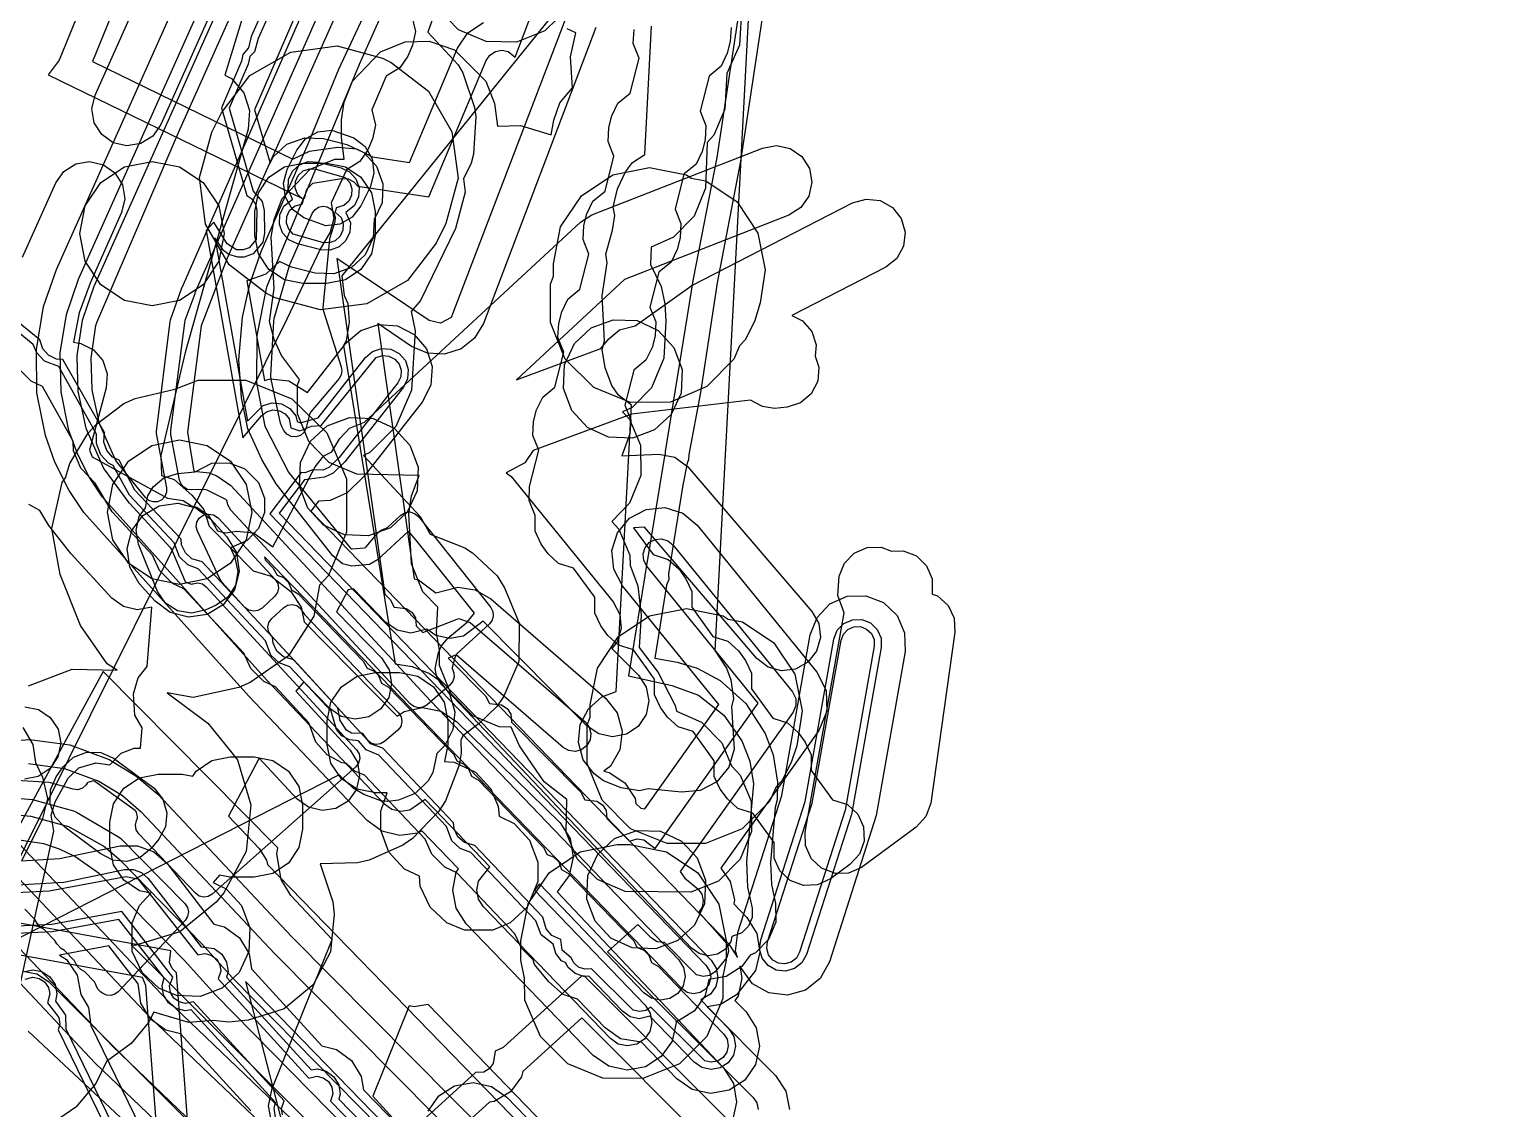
# Model space of a CAD drawing. Header units: metres. Extents: x 3158 to 3711, y 9867 to 11440.
# Drawn here: x 3558.2 to 3619.4, y 11194.4 to 11239.2 of the extents above; entities that cross this region are included whole.
import ezdxf

# ---------------------------------------------------------------- set-up
doc = ezdxf.new("R2010")
doc.units = ezdxf.units.M
doc.layers.add('AI_GREENING_EXCLUSIONS', color=1, linetype='Continuous')
doc.layers.add('AI_GREENING_LAWN', color=82, linetype='Continuous')

msp = doc.modelspace()

# ---------------------------------------------------------------- linework, layer by layer
at = {"layer": 'AI_GREENING_EXCLUSIONS'}
for points in [[(3589.114, 11243.079), (3587.694, 11233.722), (3586.72, 11228.667), (3586.028, 11224.123), (3585.544, 11221.537), (3585.539, 11221.322), (3585.478, 11221.185), (3585.306, 11220.267), (3584.705, 11216.588), (3584.714, 11216.347), (3584.629, 11216.123), (3584.133, 11213.085), (3585.066, 11212.922), (3585.901, 11212.673), (3586.855, 11212.159), (3587.92, 11211.202), (3588.721, 11209.96), (3589.047, 11209.069), (3589.232, 11207.933), (3589.224, 11207.201), (3589.136, 11206.883), (3588.946, 11204.605), (3588.987, 11203.685), (3589.156, 11202.902), (3589.16, 11202.122), (3588.864, 11201.4), (3588.315, 11200.845), (3588.094, 11200.753), (3587.757, 11200.276), (3587.097, 11199.861), (3586.377, 11199.737), (3586.231, 11199.077), (3585.784, 11198.437), (3585.126, 11198.018), (3585.126, 11198.018), (3585.009, 11197.997), (3585.019, 11197.943), (3584.853, 11197.181), (3584.408, 11196.54), (3583.752, 11196.118), (3582.984, 11195.979), (3582.221, 11196.145), (3581.58, 11196.591), (3576.305, 11202.059), (3575.889, 11202.701), (3575.744, 11203.451), (3575.891, 11204.2), (3575.978, 11204.334), (3574.457, 11205.918), (3574.294, 11205.824), (3573.541, 11205.716), (3572.802, 11205.897), (3572.185, 11206.341), (3567.273, 11211.512), (3560.431, 11219.129), (3559.818, 11220.045), (3559.221, 11221.224), (3558.828, 11222.333), (3558.479, 11224.11), (3558.455, 11225.909), (3558.754, 11227.684), (3559.291, 11229.226), (3618.511, 11361.559)], [(3572.76, 11243.99), (3566.373, 11229.69), (3565.301, 11226.888), (3564.732, 11222.471), (3564.987, 11220.854), (3565.628, 11220.775), (3565.955, 11220.65), (3566.528, 11220.259), (3574.818, 11211.316), (3574.822, 11211.31), (3585.122, 11200.573), (3585.331, 11200.244), (3585.4, 11199.86), (3585.4, 11199.86), (3585.315, 11199.479), (3585.092, 11199.159), (3584.763, 11198.949), (3584.379, 11198.881), (3583.998, 11198.965), (3583.678, 11199.189), (3579.346, 11203.71), (3579.135, 11203.446), (3583.739, 11198.673), (3583.95, 11198.345), (3584.019, 11197.961), (3583.936, 11197.58), (3583.714, 11197.259), (3583.386, 11197.049), (3583.002, 11196.979), (3582.62, 11197.062), (3582.3, 11197.285), (3577.024, 11202.754), (3576.816, 11203.074), (3576.744, 11203.449), (3576.817, 11203.824), (3577.288, 11204.414), (3574.594, 11207.219), (3573.967, 11206.769), (3573.59, 11206.715), (3573.221, 11206.806), (3572.912, 11207.028), (3568.024, 11212.171), (3561.203, 11219.765), (3560.655, 11220.592), (3560.157, 11221.575), (3559.806, 11222.543), (3559.478, 11224.142), (3559.444, 11225.76), (3559.7, 11227.36), (3560.204, 11228.818), (3619.424, 11361.15)], [(3601.605, 11320.106), (3563.628, 11235.244), (3563.289, 11234.767), (3562.794, 11234.455), (3562.217, 11234.357), (3561.646, 11234.488), (3561.169, 11234.826), (3560.857, 11235.322), (3560.759, 11235.899), (3560.89, 11236.47), (3603.917, 11332.616)], [(3574.572, 11252.196), (3567.517, 11235.856), (3568.161, 11233.64), (3568.286, 11233.905), (3568.862, 11234.43), (3569.596, 11234.695), (3570.376, 11234.659), (3570.861, 11234.539), (3571.347, 11234.419), (3572.053, 11234.087), (3572.579, 11233.511), (3572.844, 11232.777), (3572.808, 11231.997), (3572.482, 11231.304), (3572.447, 11230.539), (3572.115, 11229.833), (3571.538, 11229.307), (3570.804, 11229.042), (3570.025, 11229.078), (3569.054, 11229.319), (3568.546, 11229.557), (3567.977, 11229.027), (3567.199, 11228.755), (3567.933, 11224.621), (3568.167, 11224.688), (3568.942, 11224.601), (3569.71, 11224.117), (3571.335, 11226.189), (3571.927, 11226.697), (3572.669, 11226.94), (3573.447, 11226.88), (3574.143, 11226.528), (3574.651, 11225.936), (3574.894, 11225.194), (3574.835, 11224.416), (3574.482, 11223.72), (3572.053, 11220.623), (3571.358, 11219.951), (3570.648, 11219.627), (3570.175, 11219.611), (3569.855, 11219.186), (3587.197, 11201.236), (3587.567, 11200.66), (3587.493, 11200.922), (3587.582, 11201.697), (3589.414, 11207.379), (3590.59, 11214.052), (3590.873, 11214.779), (3591.412, 11215.343), (3592.126, 11215.657), (3592.907, 11215.674), (3593.634, 11215.391), (3594.198, 11214.852), (3594.512, 11214.138), (3594.529, 11213.357), (3593.329, 11206.55), (3591.39, 11200.47), (3591.01, 11199.789), (3590.398, 11199.304), (3589.648, 11199.09), (3588.873, 11199.18), (3588.191, 11199.56), (3587.67, 11200.3), (3587.758, 11199.812), (3587.593, 11199.049), (3587.466, 11198.867), (3587.926, 11198.391), (3588.349, 11197.735), (3588.488, 11196.967), (3588.323, 11196.205), (3587.879, 11195.563), (3587.223, 11195.141), (3586.455, 11195.001), (3585.692, 11195.166), (3585.051, 11195.611), (3583.58, 11197.132), (3582.711, 11197.281), (3582.071, 11197.728), (3580.926, 11198.923), (3580.327, 11199.124), (3579.739, 11199.637), (3579.137, 11200.358), (3579.079, 11200.552), (3578.594, 11201.037), (3578.321, 11201.641), (3575.91, 11204.177), (3575.421, 11204.402), (3574.88, 11204.942), (3574.599, 11205.565), (3572.086, 11208.227), (3571.677, 11208.399), (3571.335, 11208.714), (3571.143, 11208.741), (3570.527, 11209.07), (3570.062, 11209.59), (3569.769, 11210.406), (3568.38, 11211.895), (3567.904, 11212.115), (3567.364, 11212.655), (3567.076, 11213.293), (3564.582, 11215.969), (3564.105, 11216.188), (3563.565, 11216.728), (3563.278, 11217.367), (3561.598, 11219.167), (3560.893, 11220.355), (3560.299, 11220.975), (3559.997, 11221.697), (3559.977, 11222.097), (3558.712, 11224.366), (3558.235, 11224.586), (3557.695, 11225.126)], [(3584.828, 11245.915), (3571.134, 11228.969), (3571.236, 11228.142), (3571.394, 11227.816), (3571.439, 11227.037), (3571.314, 11226.266), (3571.215, 11226.07), (3573.348, 11212.856), (3574.058, 11212.737), (3574.781, 11212.444), (3575.177, 11212.165), (3575.625, 11211.572), (3575.826, 11210.856), (3575.751, 11210.116), (3575.411, 11209.454), (3575.08, 11209.124), (3574.918, 11208.343), (3574.718, 11207.985), (3574.183, 11207.468), (3573.497, 11207.182), (3573.05, 11207.139), (3572.754, 11207.166), (3572.056, 11207.423), (3571.613, 11207.689), (3571.023, 11208.237), (3555.225, 11200.19)], [(3584.828, 11245.915), (3571.134, 11228.969), (3571.236, 11228.142), (3571.394, 11227.816), (3571.439, 11227.037), (3571.314, 11226.266), (3571.215, 11226.07), (3573.348, 11212.856), (3574.058, 11212.737), (3574.781, 11212.444), (3575.177, 11212.165), (3575.625, 11211.572), (3575.826, 11210.856), (3575.751, 11210.116), (3575.411, 11209.454), (3575.08, 11209.124), (3574.918, 11208.343), (3574.718, 11207.985), (3574.183, 11207.468), (3573.497, 11207.182), (3573.05, 11207.139), (3572.754, 11207.166), (3572.056, 11207.423), (3571.613, 11207.689), (3571.023, 11208.237), (3555.225, 11200.19)], [(3562.415, 11245.325), (3559.403, 11237.922), (3558.944, 11237.308), (3569.506, 11232.169), (3569.59, 11232.183), (3569.683, 11232.563), (3569.939, 11232.812), (3571.125, 11233.01), (3571.398, 11232.99), (3571.641, 11232.867), (3571.801, 11232.682), (3574.752, 11232.237), (3577.137, 11237.906), (3577.29, 11238.132), (3577.518, 11238.282), (3577.786, 11238.334), (3578.054, 11238.279), (3578.334, 11238.044), (3579.167, 11240.237)], [(3563.619, 11244.835), (3560.781, 11237.86), (3569.098, 11233.813), (3569.801, 11234.143), (3570.968, 11234.301), (3571.746, 11234.242), (3572.417, 11233.903), (3573.946, 11233.673), (3575.939, 11238.41), (3576.376, 11239.056), (3577.028, 11239.486)], [(3588.126, 11243.241), (3586.706, 11233.876), (3585.733, 11228.839), (3584.566, 11221.669), (3584.563, 11221.541), (3584.535, 11221.478), (3583.726, 11216.513), (3583.727, 11216.509), (3583.725, 11216.505), (3583.725, 11216.505), (3583.049, 11212.35), (3584.847, 11211.947), (3585.955, 11211.544), (3587.006, 11210.723), (3587.757, 11209.657), (3588.082, 11208.81), (3588.235, 11207.862), (3587.947, 11204.64), (3587.991, 11203.571), (3588.176, 11202.703), (3588.178, 11202.313), (3588.03, 11201.952), (3587.756, 11201.675), (3587.341, 11201.523), (3587.295, 11201.321), (3587.069, 11201.002), (3586.739, 11200.794), (3586.354, 11200.729), (3585.974, 11200.815), (3585.656, 11201.04), (3575.287, 11211.983), (3575.089, 11212.289), (3575.013, 11212.645), (3575.149, 11213.319), (3575.28, 11213.596), (3575.539, 11213.914), (3576.342, 11214.573), (3576.648, 11214.957), (3574.214, 11217.995), (3573.903, 11218.362), (3572.62, 11217.175), (3572.287, 11216.971), (3571.549, 11216.91), (3571.17, 11217), (3570.761, 11217.334), (3568.407, 11220.326), (3567.821, 11221.336), (3567.239, 11222.614), (3566.972, 11223.891), (3566.859, 11225.471), (3567.016, 11227.247), (3567.321, 11228.621), (3567.794, 11229.971), (3569.747, 11234.442), (3571.011, 11237.549), (3572.632, 11241.024)], [(3569.37, 11242.627), (3567.664, 11238.819), (3567.509, 11238.262), (3567.32, 11238.068), (3567.251, 11237.754), (3566.456, 11235.923), (3567.457, 11232.478), (3567.833, 11232.055), (3567.914, 11231.674), (3567.925, 11230.74), (3567.853, 11230.356), (3567.451, 11229.877), (3567.085, 11229.741), (3566.815, 11229.734), (3566.443, 11229.851), (3566.226, 11230.012), (3565.868, 11230.536), (3567.218, 11222.923), (3567.876, 11223.584), (3568.251, 11223.692), (3568.639, 11223.648), (3568.98, 11223.459), (3569.223, 11223.154), (3569.291, 11222.918), (3569.403, 11222.855), (3570.158, 11223.068), (3572.122, 11225.571), (3572.418, 11225.825), (3572.789, 11225.947), (3573.178, 11225.917), (3573.526, 11225.741), (3573.78, 11225.445), (3573.901, 11225.074), (3573.872, 11224.685), (3573.695, 11224.337), (3571.266, 11221.24), (3570.774, 11220.762), (3570.419, 11220.601), (3569.586, 11220.488), (3568.541, 11219.106), (3586.478, 11200.541), (3586.689, 11200.213), (3586.758, 11199.829), (3586.676, 11199.448), (3586.453, 11199.127), (3586.043, 11198.901), (3587.208, 11197.696), (3587.419, 11197.368), (3587.489, 11196.984), (3587.406, 11196.603), (3587.184, 11196.282), (3586.856, 11196.071), (3586.472, 11196.001), (3586.091, 11196.084), (3585.77, 11196.306), (3583.927, 11198.212), (3583.494, 11198.112), (3583.113, 11198.197), (3582.793, 11198.42), (3581.393, 11199.881), (3581.195, 11199.867), (3580.825, 11199.992), (3580.531, 11200.248), (3580.442, 11200.427), (3580.268, 11200.521), (3580.022, 11200.824), (3579.912, 11201.214), (3579.423, 11201.596), (3579.199, 11202.174), (3576.5, 11205.01), (3576.059, 11205.178), (3575.709, 11205.501), (3575.485, 11206.088), (3572.677, 11209.061), (3572.156, 11209.281), (3571.827, 11209.645), (3571.453, 11209.692), (3571.145, 11209.856), (3570.912, 11210.117), (3570.691, 11210.883), (3568.976, 11212.725), (3568.542, 11212.89), (3568.193, 11213.214), (3567.969, 11213.807), (3565.177, 11216.798), (3564.744, 11216.964), (3564.394, 11217.288), (3564.17, 11217.881), (3562.328, 11219.85), (3561.645, 11221.083), (3561.452, 11221.185), (3561.128, 11221.534), (3560.957, 11221.993), (3560.957, 11222.384), (3559.382, 11225.191), (3558.794, 11225.415), (3558.47, 11225.764), (3558.323, 11226.117), (3555.565, 11228.371)], [(3569.095, 11242.747), (3567.37, 11238.897), (3567.26, 11238.429), (3567.031, 11238.158), (3566.976, 11237.873), (3566.137, 11235.944), (3567.198, 11232.296), (3567.403, 11232.163), (3567.557, 11231.937), (3567.614, 11231.67), (3567.575, 11230.468), (3567.293, 11230.132), (3567.037, 11230.037), (3566.764, 11230.046), (3566.379, 11230.29), (3565.826, 11231.186), (3565.509, 11230.844), (3567.034, 11222.241), (3567.8, 11223.147), (3568.014, 11223.317), (3568.276, 11223.393), (3568.547, 11223.362), (3568.787, 11223.23), (3568.957, 11223.017), (3569.021, 11222.654), (3569.389, 11222.526), (3569.874, 11222.721), (3570.283, 11222.741), (3572.565, 11225.564), (3572.824, 11225.649), (3573.097, 11225.628), (3573.34, 11225.505), (3573.518, 11225.298), (3573.603, 11225.038), (3573.583, 11224.766), (3573.459, 11224.522), (3571.03, 11221.425), (3570.598, 11221.006), (3570.35, 11220.893), (3569.933, 11220.906), (3569.606, 11220.782), (3569.447, 11220.801), (3568.146, 11219.083), (3586.262, 11200.332), (3586.41, 11200.103), (3586.458, 11199.834), (3586.4, 11199.567), (3586.245, 11199.343), (3586.015, 11199.195), (3585.746, 11199.146), (3585.479, 11199.204), (3585.255, 11199.36), (3567.933, 11217.289), (3567.956, 11217.173), (3568.289, 11216.828), (3568.448, 11216.538), (3568.718, 11216.429), (3568.923, 11216.229), (3569.044, 11215.919), (3569.332, 11215.75), (3572.03, 11212.96), (3572.189, 11212.67), (3572.459, 11212.561), (3572.664, 11212.361), (3572.784, 11212.051), (3573.073, 11211.882), (3575.77, 11209.092), (3575.929, 11208.802), (3576.199, 11208.693), (3576.404, 11208.493), (3576.525, 11208.183), (3576.813, 11208.014), (3579.511, 11205.224), (3579.67, 11204.934), (3579.94, 11204.825), (3580.145, 11204.625), (3580.265, 11204.315), (3580.554, 11204.146), (3583.251, 11201.356), (3583.41, 11201.066), (3583.68, 11200.956), (3583.885, 11200.757), (3584.006, 11200.447), (3584.294, 11200.277), (3586.992, 11197.488), (3587.14, 11197.258), (3587.189, 11196.989), (3587.131, 11196.722), (3586.975, 11196.498), (3586.746, 11196.35), (3586.477, 11196.301), (3586.21, 11196.359), (3583.976, 11198.592), (3583.769, 11198.46), (3583.5, 11198.412), (3583.234, 11198.471), (3581.514, 11200.188), (3581.233, 11200.165), (3580.974, 11200.252), (3580.768, 11200.432), (3580.664, 11200.641), (3580.287, 11200.964), (3580.228, 11201.408), (3579.861, 11201.574), (3579.619, 11201.843), (3579.493, 11202.327), (3576.665, 11205.301), (3576.227, 11205.426), (3575.958, 11205.669), (3575.799, 11206.001), (3575.779, 11206.24), (3572.842, 11209.351), (3572.324, 11209.53), (3572.017, 11209.952), (3571.545, 11209.977), (3571.33, 11210.092), (3571.076, 11210.501), (3570.968, 11211.026), (3569.143, 11213.014), (3568.71, 11213.139), (3568.442, 11213.382), (3568.282, 11213.714), (3568.263, 11213.958), (3565.344, 11217.087), (3564.912, 11217.213), (3564.643, 11217.455), (3564.484, 11217.787), (3564.464, 11218.032), (3562.548, 11220.055), (3561.887, 11221.301), (3561.619, 11221.433), (3561.377, 11221.702), (3561.251, 11222.052), (3561.281, 11222.451), (3559.555, 11225.485), (3559.294, 11225.504), (3558.962, 11225.664), (3558.719, 11225.932), (3558.594, 11226.306), (3555.749, 11228.61)], [(3588.102, 11241.18), (3586.632, 11213.4), (3587.12, 11212.673), (3587.295, 11212.186), (3587.411, 11211.415), (3587.323, 11211.061), (3587.436, 11209.302), (3587.207, 11208.556), (3586.71, 11207.954), (3586.021, 11207.588), (3585.244, 11207.514), (3583.857, 11207.655), (3583.504, 11207.574), (3582.734, 11207.703), (3582.011, 11207.996), (3581.615, 11208.275), (3581.167, 11208.868), (3580.966, 11209.584), (3581.041, 11210.324), (3581.381, 11210.986), (3581.939, 11211.477), (3582.537, 11211.694), (3583.166, 11223.586), (3582.623, 11224.011), (3582.35, 11224.412), (3582.071, 11225.138), (3581.955, 11225.909), (3582.043, 11226.263), (3581.945, 11228.133), (3582.163, 11229.509), (3582.101, 11229.867), (3582.377, 11230.862), (3582.472, 11231.462), (3582.41, 11231.82), (3582.582, 11232.581), (3582.915, 11233.287), (3583.216, 11233.666), (3583.717, 11234.003), (3583.999, 11239.332)], [(3588.102, 11241.18), (3586.632, 11213.4), (3587.12, 11212.673), (3587.295, 11212.186), (3587.411, 11211.415), (3587.323, 11211.061), (3587.436, 11209.302), (3587.207, 11208.556), (3586.71, 11207.954), (3586.021, 11207.588), (3585.244, 11207.514), (3583.857, 11207.655), (3583.504, 11207.574), (3582.734, 11207.703), (3582.011, 11207.996), (3581.615, 11208.275), (3581.167, 11208.868), (3580.966, 11209.584), (3581.041, 11210.324), (3581.381, 11210.986), (3581.939, 11211.477), (3582.537, 11211.694), (3583.166, 11223.586), (3582.623, 11224.011), (3582.35, 11224.412), (3582.071, 11225.138), (3581.955, 11225.909), (3582.043, 11226.263), (3581.945, 11228.133), (3582.163, 11229.509), (3582.101, 11229.867), (3582.377, 11230.862), (3582.472, 11231.462), (3582.41, 11231.82), (3582.582, 11232.581), (3582.915, 11233.287), (3583.216, 11233.666), (3583.717, 11234.003), (3583.999, 11239.332)], [(3575.337, 11240.859), (3574.704, 11239.082), (3575.974, 11237.719), (3576.159, 11237.397), (3576.654, 11235.951), (3576.704, 11235.583), (3576.611, 11234.02), (3576.513, 11233.648), (3576.19, 11232.988), (3576.265, 11232.433), (3575.864, 11230.925), (3574.4, 11227.939), (3574.023, 11227.477), (3574.182, 11226.672), (3574.035, 11224.211), (3573.388, 11222.702), (3572.308, 11221.622), (3572.043, 11221.495), (3574.396, 11218.969), (3574.813, 11218.231), (3576.241, 11217.668), (3576.565, 11217.459), (3577.596, 11216.499), (3577.897, 11216.011), (3578.507, 11214.537), (3578.492, 11212.941), (3577.854, 11211.478), (3577.563, 11211.063), (3576.842, 11210.365), (3576.16, 11209.856), (3576.084, 11209.674), (3576.098, 11209.143), (3576.012, 11208.638), (3575.441, 11207.162), (3575.165, 11206.73), (3574.081, 11205.601), (3573.675, 11205.318), (3572.278, 11204.7), (3571.796, 11204.59), (3570.236, 11204.547), (3570.769, 11202.968), (3570.818, 11202.448), (3570.673, 11200.894), (3569.944, 11199.514), (3568.743, 11198.518), (3567.251, 11198.057), (3566.45, 11197.974), (3565.778, 11198.037), (3564.782, 11197.95), (3563.326, 11198.389), (3563.116, 11197.961), (3562.387, 11197.081), (3561.373, 11196.342), (3560.928, 11195.425), (3560.086, 11194.437), (3559.03, 11193.707)], [(3567.072, 11239.869), (3566.286, 11237.301), (3566.559, 11237.162), (3567.065, 11236.568), (3567.306, 11235.826), (3567.245, 11235.048), (3564.627, 11225.781), (3563.618, 11221.505), (3563.655, 11220.669), (3564.17, 11220.504), (3564.914, 11219.853), (3565.415, 11219.255), (3565.632, 11218.567), (3567.463, 11216.716), (3568.203, 11216.485), (3569.019, 11215.855), (3569.45, 11215.204), (3569.569, 11214.589), (3573.437, 11210.68), (3573.727, 11210.875), (3574.487, 11211.03), (3575.248, 11210.885), (3575.897, 11210.461), (3580.204, 11206.253), (3580.619, 11205.592), (3580.749, 11204.823), (3580.575, 11204.062), (3580.083, 11203.388), (3586.991, 11196.078), (3587.406, 11195.417), (3587.536, 11194.647), (3587.362, 11193.887)], [(3587.75, 11240.17), (3587.656, 11238.544), (3587.129, 11237.364), (3587.042, 11235.887), (3586.589, 11234.803), (3586.305, 11234.497), (3586.237, 11232.608), (3585.767, 11231.443), (3584.912, 11230.566), (3583.979, 11230.159), (3583.956, 11229.432), (3584.4, 11228.52), (3584.555, 11227.801), (3584.594, 11227.084), (3584.517, 11225.539), (3584.002, 11224.307), (3583.192, 11223.497), (3582.8, 11223.316), (3583.085, 11223.012), (3583.539, 11221.929), (3583.553, 11220.671), (3583.085, 11219.518), (3582.347, 11218.761), (3582.641, 11218.448), (3583.095, 11217.364), (3583.109, 11216.935), (3583.433, 11216.093), (3583.566, 11214.876), (3583.489, 11213.528), (3584.271, 11212.492), (3584.983, 11211.119), (3585.031, 11210.884), (3586.072, 11210.434), (3586.921, 11209.566), (3587.318, 11208.617), (3587.688, 11208.228), (3588.141, 11207.145), (3588.155, 11205.888), (3587.688, 11204.734), (3586.782, 11203.828), (3585.628, 11203.361), (3582.903, 11203.397), (3581.762, 11203.889), (3580.913, 11204.756), (3580.46, 11205.84), (3580.48, 11207.214), (3579.541, 11207.943), (3578.513, 11209.449), (3578.513, 11209.449), (3578.172, 11210.219), (3577.669, 11210.236), (3576.585, 11210.689), (3575.663, 11211.611), (3575.193, 11212.776), (3575.193, 11213.405), (3575.077, 11214.148), (3575.122, 11215.198), (3574.5, 11215.842), (3574.03, 11217.007), (3573.915, 11219.097), (3574.032, 11219.824), (3574.356, 11220.67), (3571.76, 11220.725), (3570.62, 11221.217), (3569.771, 11222.084), (3569.303, 11223.238), (3569.303, 11224.425), (3569.384, 11224.654), (3568.631, 11225.649), (3568.326, 11226.319), (3568.142, 11227.067), (3568.331, 11228.435), (3568.206, 11230.573), (3568.323, 11231.3), (3568.662, 11232.175), (3569.822, 11233.397), (3570.852, 11233.804), (3571.238, 11233.814), (3571.122, 11234.725), (3571.123, 11235.443), (3571.24, 11236.17), (3571.579, 11237.045), (3572.739, 11238.267), (3573.769, 11238.674), (3574.763, 11238.701), (3575.813, 11238.349), (3577.123, 11237.044), (3577.484, 11236.115), (3577.61, 11235.18), (3578.553, 11235.205), (3579.837, 11234.824), (3579.937, 11235.425), (3580.198, 11236.149), (3580.724, 11236.772), (3580.642, 11238.058), (3580.855, 11239.052), (3580.503, 11239.216)], [(3580.082, 11239.637), (3579.563, 11239.14), (3578.398, 11238.67), (3577.129, 11238.687), (3575.978, 11239.185), (3575.123, 11240.062)], [(3574.044, 11239.748), (3574.193, 11239.112), (3574.073, 11238.539), (3573.877, 11238.079), (3573.548, 11237.595), (3572.986, 11237.261), (3572.388, 11235.857), (3572.537, 11235.22), (3572.417, 11234.648), (3572.221, 11234.188), (3571.892, 11233.704), (3571.33, 11233.37), (3570.697, 11231.987), (3570.808, 11231.344), (3570.655, 11230.779), (3570.257, 11230.103), (3568.857, 11227.156), (3554.344, 11197.949)], [(3580.476, 11239.74), (3575.677, 11227.231), (3575.242, 11227), (3574.762, 11227.113), (3570.935, 11229.683), (3572.922, 11215.746), (3573.141, 11215.524), (3573.311, 11215.198), (3573.817, 11215.143), (3574.043, 11214.99), (3574.194, 11214.762), (3574.232, 11214.423), (3574.503, 11214.149), (3575.993, 11214.733), (3576.473, 11214.563), (3581.242, 11210.44), (3581.41, 11210.225), (3581.482, 11209.961), (3581.449, 11209.69), (3581.314, 11209.453), (3581.098, 11209.285), (3580.835, 11209.212), (3580.564, 11209.246), (3580.326, 11209.381), (3575.888, 11213.218), (3575.562, 11213.079), (3577.101, 11211.526), (3577.27, 11211.199), (3577.777, 11211.144), (3578.003, 11210.991), (3578.154, 11210.763), (3578.191, 11210.424), (3581.06, 11207.527), (3581.23, 11207.201), (3581.736, 11207.145), (3581.963, 11206.992), (3582.113, 11206.764), (3582.151, 11206.425), (3583.085, 11205.482), (3583.411, 11205.587), (3583.68, 11205.542), (3584.149, 11205.175), (3588.432, 11211.214), (3583.806, 11216.904), (3583.678, 11217.146), (3583.652, 11217.417), (3583.733, 11217.678), (3583.907, 11217.889), (3584.149, 11218.016), (3584.421, 11218.042), (3584.682, 11217.961), (3584.892, 11217.787), (3589.854, 11211.685), (3589.989, 11211.416), (3589.999, 11211.115), (3589.882, 11210.838), (3585.19, 11204.223), (3585.387, 11203.943), (3585.928, 11203.503), (3586.086, 11203.281), (3586.148, 11203.015), (3586.103, 11202.745), (3585.969, 11202.53), (3587.152, 11201.19), (3587.196, 11200.921), (3587.135, 11200.655), (3586.642, 11200.058), (3586.41, 11199.913), (3586.141, 11199.869), (3585.875, 11199.931), (3584.541, 11201.275), (3584.236, 11201.311), (3584.004, 11201.456), (3583.437, 11202.023), (3582.178, 11200.896), (3588.227, 11194.84), (3588.379, 11194.612), (3588.432, 11194.345)], [(3581.691, 11239.279), (3577.022, 11226.984), (3576.652, 11226.371), (3576.09, 11225.928), (3575.408, 11225.711), (3574.694, 11225.747), (3574.037, 11226.034), (3572.634, 11226.976), (3574.145, 11216.377), (3574.32, 11216.341), (3575.041, 11215.792), (3575.952, 11216.033), (3576.683, 11215.919), (3577.323, 11215.547), (3582.092, 11211.424), (3582.572, 11210.808), (3582.779, 11210.056), (3582.683, 11209.281), (3582.297, 11208.603), (3582.021, 11208.388), (3582.24, 11208.343), (3582.887, 11207.907), (3583.317, 11207.256), (3583.355, 11207.056), (3583.554, 11206.856), (3583.726, 11206.827), (3586.8, 11211.161), (3582.797, 11216.084), (3582.432, 11216.774), (3582.359, 11217.551), (3582.589, 11218.296), (3583.087, 11218.897), (3583.777, 11219.262), (3584.554, 11219.335), (3585.3, 11219.105), (3585.901, 11218.607), (3590.862, 11212.505), (3591.249, 11211.737), (3591.277, 11210.878), (3590.942, 11210.086), (3586.882, 11204.361), (3587.271, 11203.815), (3587.447, 11203.055), (3587.419, 11202.884), (3587.956, 11202.311), (3588.368, 11201.649), (3588.496, 11200.879), (3588.319, 11200.119), (3587.531, 11199.109), (3586.869, 11198.697), (3586.305, 11198.604), (3589.147, 11195.758), (3589.58, 11195.109), (3589.732, 11194.344)], [(3587.304, 11239.272), (3587.272, 11238.688), (3587.148, 11238.203), (3586.895, 11237.675), (3586.391, 11237.26), (3586.019, 11235.807), (3586.262, 11235.201), (3586.23, 11234.616), (3586.106, 11234.132), (3585.853, 11233.604), (3585.349, 11233.189), (3584.977, 11231.736), (3585.22, 11231.13), (3585.188, 11230.545), (3585.064, 11230.061), (3584.811, 11229.533), (3584.307, 11229.118), (3583.935, 11227.665), (3584.178, 11227.058), (3584.146, 11226.474), (3584.022, 11225.989), (3583.77, 11225.462), (3583.265, 11225.047), (3582.893, 11223.593), (3583.136, 11222.987), (3583.105, 11222.403), (3582.773, 11221.484), (3584.301, 11221.552), (3584.963, 11221.43), (3585.505, 11221.03), (3590.655, 11215.029), (3590.942, 11214.519), (3591.012, 11213.938), (3590.855, 11213.375), (3590.493, 11212.914), (3589.983, 11212.627), (3589.402, 11212.557), (3588.839, 11212.714), (3588.378, 11213.075), (3583.704, 11218.522), (3583.256, 11218.503), (3584.074, 11217.383), (3584.697, 11217.184), (3585.128, 11216.788), (3585.422, 11216.384), (3585.669, 11215.854), (3585.668, 11215.2), (3586.553, 11213.989), (3587.175, 11213.791), (3587.606, 11213.395), (3587.901, 11212.991), (3588.148, 11212.46), (3588.147, 11211.807), (3589.032, 11210.595), (3589.654, 11210.397), (3590.085, 11210.001), (3590.38, 11209.597), (3590.626, 11209.066), (3590.626, 11208.413), (3591.51, 11207.202), (3592.133, 11207.004), (3592.564, 11206.607), (3592.81, 11206.077), (3592.835, 11205.492), (3592.633, 11204.942), (3592.237, 11204.511), (3591.43, 11203.922), (3590.899, 11203.675), (3590.314, 11203.651), (3589.764, 11203.852), (3589.334, 11204.248), (3589.087, 11204.779), (3589.088, 11205.432), (3588.203, 11206.644), (3587.581, 11206.842), (3587.15, 11207.238), (3586.855, 11207.642), (3586.609, 11208.173), (3586.609, 11208.826), (3585.724, 11210.037), (3585.102, 11210.235), (3584.671, 11210.632), (3584.376, 11211.035), (3584.13, 11211.566), (3584.13, 11212.219), (3583.246, 11213.431), (3582.623, 11213.629), (3582.192, 11214.025), (3581.897, 11214.429), (3581.651, 11214.96), (3581.652, 11215.613), (3580.767, 11216.824), (3580.144, 11217.023), (3579.714, 11217.419), (3579.419, 11217.822), (3579.172, 11218.353), (3579.175, 11219.012), (3578.915, 11219.63), (3578.932, 11220.215), (3579.317, 11221.719), (3579.074, 11222.326), (3579.105, 11222.91), (3579.229, 11223.394), (3579.482, 11223.922), (3579.987, 11224.337), (3580.359, 11225.79), (3580.116, 11226.397), (3580.147, 11226.981), (3580.271, 11227.466), (3580.524, 11227.993), (3581.029, 11228.408), (3581.401, 11229.862), (3581.158, 11230.468), (3581.189, 11231.052), (3581.313, 11231.537), (3581.566, 11232.065), (3582.071, 11232.48), (3582.442, 11233.933), (3582.199, 11234.539), (3582.231, 11235.124), (3582.355, 11235.608), (3582.608, 11236.136), (3583.112, 11236.551), (3583.484, 11238.004), (3583.241, 11238.61), (3583.273, 11239.195)], [(3557.881, 11229.736), (3559.256, 11232.819), (3559.594, 11233.296), (3560.09, 11233.607), (3560.667, 11233.705), (3561.237, 11233.575), (3561.715, 11233.236), (3562.026, 11232.741), (3562.124, 11232.164), (3561.994, 11231.593), (3560.683, 11228.664), (3560.236, 11227.426), (3559.99, 11226.212), (3560.296, 11226.15), (3560.821, 11225.891), (3561.207, 11225.451), (3561.395, 11224.896), (3561.356, 11224.312), (3560.66, 11221.719), (3560.771, 11221.441), (3563.897, 11219.725), (3564.556, 11219.636), (3564.903, 11219.411), (3565.124, 11219.361), (3565.602, 11219.023), (3565.975, 11218.373), (3566.314, 11218.283), (3566.774, 11218.353), (3567.477, 11218.293), (3568.276, 11217.712), (3570.026, 11221.027), (3570.395, 11221.481), (3570.724, 11221.659), (3571.06, 11222.203), (3571.459, 11222.632), (3572.076, 11222.879), (3581.054, 11231.197), (3581.526, 11231.493), (3588.613, 11234.271), (3589.189, 11234.374), (3589.761, 11234.249), (3590.241, 11233.915), (3590.557, 11233.422), (3590.66, 11232.846), (3590.535, 11232.274), (3590.2, 11231.794), (3589.708, 11231.478), (3582.885, 11228.804), (3578.398, 11224.646), (3581.901, 11225.943), (3582.228, 11226.348), (3582.677, 11226.724), (3583.32, 11226.891), (3585.672, 11228.557), (3592.353, 11231.992), (3592.916, 11232.153), (3593.497, 11232.086), (3594.009, 11231.802), (3594.373, 11231.344), (3594.534, 11230.781), (3594.467, 11230.2), (3594.183, 11229.688), (3593.725, 11229.324), (3589.83, 11227.321), (3590.274, 11227.095), (3590.654, 11226.65), (3590.835, 11226.093), (3590.798, 11225.633), (3590.948, 11225.171), (3590.902, 11224.588), (3590.637, 11224.066), (3590.192, 11223.686), (3589.635, 11223.505), (3589.104, 11223.459), (3588.608, 11223.541), (3588.109, 11223.796), (3583.163, 11223.211), (3579.09, 11221.703), (3578.739, 11221.196), (3577.963, 11220.787), (3578.167, 11220.634), (3582.413, 11215.421), (3582.686, 11214.904), (3582.742, 11214.321), (3582.57, 11213.761), (3582.347, 11213.493), (3583.455, 11212.375), (3583.778, 11211.887), (3583.889, 11211.312), (3583.772, 11210.739), (3583.445, 11210.254), (3582.956, 11209.931), (3582.382, 11209.819), (3581.808, 11209.936), (3581.323, 11210.264), (3577.002, 11214.627), (3576.197, 11214.005), (3575.621, 11213.9), (3575.049, 11214.023), (3574.666, 11214.287), (3574.007, 11214.128), (3573.435, 11214.251), (3572.953, 11214.584), (3571.617, 11215.962), (3571.403, 11215.927), (3570.917, 11215.006), (3572.782, 11213.095), (3573.101, 11212.604), (3573.208, 11212.029), (3573.087, 11211.456), (3572.756, 11210.974), (3572.265, 11210.655), (3571.69, 11210.547), (3571.118, 11210.669), (3570.635, 11211), (3569.562, 11212.099), (3569.228, 11211.718), (3571.483, 11209.27), (3571.788, 11208.77), (3571.879, 11208.192), (3571.741, 11207.623), (3571.396, 11207.15), (3570.897, 11206.845), (3570.319, 11206.755), (3569.75, 11206.892), (3569.277, 11207.237), (3567.712, 11208.936), (3566.434, 11206.517), (3567.704, 11205.184), (3568.017, 11204.69), (3568.048, 11204.511), (3589.663, 11182.28)], [(3558.13, 11211.932), (3559.947, 11212.63), (3561.804, 11212.583), (3561.392, 11212.848), (3560.28, 11214.443), (3559.437, 11216.555), (3559.101, 11218.475), (3559.526, 11220.379), (3559.664, 11220.576), (3559.847, 11221.169), (3560.586, 11222.409), (3560.931, 11222.791), (3562.088, 11223.654), (3562.553, 11223.875), (3564.209, 11224.256), (3565.168, 11224.632), (3567.147, 11224.632), (3569.069, 11223.853), (3570.515, 11222.438), (3571.335, 11220.537), (3571.335, 11218.324), (3570.579, 11216.519), (3570.212, 11216.12), (3569.98, 11214.827), (3568.927, 11213.185), (3567.328, 11212.072), (3566.86, 11211.868), (3564.961, 11211.451), (3563.888, 11211.642), (3565.568, 11210.381), (3566.801, 11208.869), (3567.361, 11207), (3567.164, 11205.06), (3566.24, 11203.343), (3565.918, 11202.953), (3564.409, 11201.721), (3562.541, 11201.159), (3562.387, 11201.174), (3570.214, 11193.356)], [(3557.676, 11199.014), (3559.174, 11205.902), (3559.073, 11206.559), (3559.24, 11207.12), (3559.77, 11208.102), (3560.215, 11208.524), (3560.917, 11208.745), (3561.506, 11208.658), (3561.974, 11209.145), (3562.522, 11209.35), (3562.783, 11209.341), (3562.85, 11210.188), (3562.538, 11210.72), (3562.493, 11211.61), (3562.688, 11212.27), (3563.052, 11212.74), (3563.247, 11215.207), (3562.635, 11215.096), (3562.066, 11215.233), (3561.593, 11215.578), (3559.891, 11217.431), (3558.97, 11218.593), (3558.592, 11219.214), (3558.134, 11219.466)], [(3568.232, 11193.758), (3568.1, 11194.489), (3568.244, 11195.217), (3570.731, 11201.407), (3569.028, 11203.231), (3568.617, 11203.895), (3568.435, 11204.955), (3568.484, 11205.204), (3561.232, 11212.533), (3557.722, 11206.097)], [(3557.975, 11211.066), (3558.548, 11210.948), (3559.033, 11210.62), (3559.355, 11210.131), (3559.466, 11209.556), (3559.348, 11208.983), (3559.02, 11208.498), (3558.531, 11208.176), (3557.957, 11208.066)], [(3557.893, 11210.21), (3558.313, 11209.502), (3558.412, 11208.756), (3558.71, 11208.14), (3558.909, 11207.257), (3558.698, 11206.376), (3557.843, 11204.666), (3559.41, 11204.772), (3561.93, 11205.295), (3562.658, 11205.296), (3563.338, 11205.038), (3563.881, 11204.553), (3565.829, 11202.035), (3566.261, 11201.929), (3566.89, 11201.467), (3567.294, 11200.8), (3567.389, 11200.181), (3570.308, 11196.989), (3570.916, 11196.839), (3571.545, 11196.377), (3571.949, 11195.71), (3572.033, 11195.159), (3575.536, 11191.556)], [(3556.028, 11209.535), (3558.185, 11209.705), (3559.837, 11209.481), (3561.473, 11208.879), (3562.591, 11208.202), (3563.494, 11207.434), (3569.065, 11201.509), (3577.411, 11193.095), (3577.839, 11192.442), (3577.985, 11191.676), (3577.827, 11190.912), (3577.388, 11190.266), (3576.735, 11189.838), (3575.969, 11189.692), (3575.205, 11189.851), (3574.559, 11190.29), (3565.894, 11199.098), (3564.587, 11200.546), (3561.079, 11204.125), (3560.046, 11204.845), (3559.417, 11205.147), (3558.757, 11205.374), (3557.464, 11205.575)], [(3558.128, 11208.707), (3559.627, 11208.503), (3561.042, 11207.976), (3562.026, 11207.377), (3562.811, 11206.704), (3568.352, 11200.807), (3576.698, 11192.393), (3576.912, 11192.067), (3576.985, 11191.684), (3576.906, 11191.302), (3576.686, 11190.979), (3576.36, 11190.765), (3575.977, 11190.692), (3575.595, 11190.771), (3575.272, 11190.991), (3566.607, 11199.8), (3565.312, 11201.235), (3561.977, 11204.66), (3561.238, 11205.275), (3559.797, 11206.074), (3558.233, 11206.512), (3557.267, 11206.596)], [(3557.73, 11205.389), (3563.898, 11198.868), (3570.626, 11192.437), (3573.204, 11189.811), (3573.631, 11189.158), (3573.776, 11188.391), (3573.617, 11187.627), (3573.177, 11186.982), (3572.524, 11186.555), (3571.757, 11186.41), (3570.994, 11186.569), (3570.349, 11187.009), (3568.038, 11189.436), (3560.9, 11196.271), (3556.914, 11200.503)], [(3557.007, 11204.698), (3563.186, 11198.16), (3569.931, 11191.718), (3572.49, 11189.11), (3572.704, 11188.784), (3572.776, 11188.4), (3572.697, 11188.018), (3572.477, 11187.696), (3572.15, 11187.482), (3571.767, 11187.41), (3571.385, 11187.49), (3571.063, 11187.709), (3568.751, 11190.136), (3561.624, 11196.961), (3556.594, 11202.233)], [(3555.688, 11203.261), (3558.979, 11203.419), (3562.17, 11204.017), (3562.663, 11203.927), (3565.165, 11200.769), (3565.445, 11200.817), (3565.71, 11200.752), (3565.931, 11200.59), (3566.072, 11200.356), (3566.113, 11200.086), (3566.007, 11199.765), (3569.771, 11195.65), (3570.1, 11195.727), (3570.365, 11195.662), (3570.586, 11195.5), (3570.727, 11195.266), (3570.768, 11194.996), (3570.674, 11194.692), (3574.604, 11190.65)], [(3556.186, 11203.586), (3559.595, 11203.789), (3562.115, 11204.312), (3562.479, 11204.313), (3562.819, 11204.183), (3563.09, 11203.941), (3565.295, 11201.091), (3565.837, 11201.023), (3566.152, 11200.792), (3566.354, 11200.459), (3566.413, 11200.073), (3566.354, 11199.831), (3569.867, 11195.989), (3570.114, 11196.026), (3570.492, 11195.933), (3570.807, 11195.702), (3571.009, 11195.369), (3571.068, 11194.983), (3571.016, 11194.771), (3574.819, 11190.859)], [(3565.227, 11187.282), (3564.267, 11200.019), (3564.094, 11200.191), (3563.989, 11200.444), (3564.032, 11200.936), (3554.185, 11202.732)], [(3568.673, 11194.114), (3568.632, 11194.384), (3568.738, 11194.705), (3564.974, 11198.82), (3564.645, 11198.743), (3564.38, 11198.808), (3564.159, 11198.97), (3564.018, 11199.204), (3563.977, 11199.474), (3564.115, 11199.838), (3562.007, 11202.562), (3559.094, 11202.023), (3555.38, 11201.845)], [(3568.391, 11194.011), (3568.332, 11194.397), (3568.391, 11194.639), (3564.878, 11198.481), (3564.631, 11198.444), (3564.253, 11198.537), (3563.938, 11198.768), (3563.736, 11199.101), (3563.677, 11199.487), (3563.757, 11199.811), (3561.882, 11202.233), (3559.109, 11201.723), (3555.834, 11201.566)], [(3563.909, 11187.475), (3563.002, 11199.495), (3562.864, 11199.827), (3554.434, 11201.365)], [(3567.356, 11194.289), (3564.437, 11197.481), (3563.829, 11197.631), (3563.2, 11198.093), (3562.796, 11198.76), (3562.685, 11199.561), (3561.466, 11201.138), (3559.421, 11200.755), (3559.707, 11200.569), (3560.148, 11199.925), (3560.301, 11199.117), (3560.615, 11198.579), (3560.716, 11197.834), (3565.865, 11187.254)], [(3557.892, 11200.09), (3558.469, 11199.977), (3558.959, 11199.651), (3567.859, 11190.762), (3568.425, 11190.423), (3573.368, 11185.511), (3573.68, 11185.049), (3574.175, 11184.724), (3579.065, 11179.853), (3579.385, 11179.379), (3579.506, 11178.82), (3579.408, 11178.256), (3579.123, 11177.798), (3579.235, 11177.225), (3579.12, 11176.653), (3578.701, 11176.074), (3589.148, 11165.598), (3589.471, 11165.109), (3589.581, 11164.533), (3589.462, 11163.959), (3589.133, 11163.474), (3577.457, 11151.995), (3554.893, 11129.298)], [(3557.991, 11200.073), (3558.297, 11200.138), (3558.681, 11200.066), (3559.008, 11199.853), (3559.229, 11199.532), (3559.309, 11199.15), (3559.252, 11198.841), (3559.669, 11198.254), (3559.674, 11197.688), (3564.966, 11186.817)], [(3557.989, 11199.751), (3558.301, 11199.838), (3558.569, 11199.788), (3558.798, 11199.639), (3558.953, 11199.414), (3559.009, 11199.146), (3558.915, 11198.768), (3559.385, 11198.156), (3559.422, 11197.885), (3559.36, 11197.649), (3564.697, 11186.685)], [(3586.77, 11179.466), (3567.135, 11199.66), (3571.458, 11182.927)], [(3587.237, 11193.85), (3581.212, 11199.882), (3581.101, 11199.893), (3577.835, 11196.917), (3577.502, 11196.761), (3577.425, 11196.257), (3577.263, 11196.037), (3577.03, 11195.896), (3576.689, 11195.872), (3573.424, 11192.896)], [(3588.519, 11184.439), (3574.722, 11198.696), (3574.142, 11198.601), (3573.934, 11198.65), (3572.423, 11194.889), (3576.866, 11190.003)], [(3563.006, 11193.023), (3558.117, 11197.6)], [(3586.317, 11192.932), (3581.111, 11198.144), (3578.656, 11195.923), (3578.602, 11195.704), (3578.139, 11195.076), (3577.471, 11194.673), (3577.27, 11194.643), (3574.245, 11191.902)], [(3574.724, 11194.266), (3575.169, 11194.907), (3575.825, 11195.329), (3576.593, 11195.468), (3577.356, 11195.302), (3577.997, 11194.857), (3585.084, 11187.515)]]:
    msp.add_lwpolyline(points, dxfattribs=at)
for points in [[(3570.249, 11227.544), (3568.365, 11228.05), (3568.006, 11228.227), (3566.459, 11229.415), (3565.484, 11231.105), (3565.231, 11233.04), (3565.737, 11234.924), (3566.137, 11235.734), (3567.325, 11237.281), (3569.015, 11238.256), (3570.95, 11238.509), (3572.834, 11238.003), (3573.193, 11237.826), (3574.74, 11236.638), (3575.714, 11234.947), (3575.968, 11233.013), (3575.462, 11231.129), (3575.062, 11230.319), (3573.873, 11228.772), (3572.183, 11227.797), (3570.249, 11227.544)], [(3569.092, 11231.722), (3568.799, 11232.229), (3568.723, 11232.809), (3568.875, 11233.374), (3569.275, 11234.184), (3569.632, 11234.648), (3570.139, 11234.941), (3570.719, 11235.017), (3571.643, 11234.688), (3572.107, 11234.331), (3572.399, 11233.824), (3572.475, 11233.244), (3572.324, 11232.679), (3571.924, 11231.869), (3571.567, 11231.405), (3571.06, 11231.112), (3570.48, 11231.036), (3569.556, 11231.365), (3569.092, 11231.722)], [(3563.256, 11227.716), (3562.107, 11227.944), (3561.134, 11228.594), (3560.484, 11229.568), (3560.256, 11230.716), (3560.484, 11231.864), (3561.134, 11232.837), (3562.107, 11233.487), (3563.256, 11233.716), (3564.404, 11233.487), (3565.377, 11232.837), (3566.027, 11231.864), (3566.256, 11230.716), (3566.027, 11229.568), (3565.377, 11228.594), (3564.404, 11227.944), (3563.256, 11227.716)], [(3571.934, 11233.054), (3572.368, 11232.405), (3572.52, 11231.64), (3572.52, 11230.64), (3572.368, 11229.875), (3571.934, 11229.226), (3571.285, 11228.792), (3570.52, 11228.64), (3569.52, 11228.64), (3568.755, 11228.792), (3568.106, 11229.226), (3567.672, 11229.875), (3567.52, 11230.64), (3567.52, 11231.64), (3567.672, 11232.405), (3568.106, 11233.054), (3568.755, 11233.488), (3569.52, 11233.64), (3570.52, 11233.64), (3571.285, 11233.488), (3571.934, 11233.054)], [(3568.925, 11232.958), (3569.091, 11233.311), (3569.379, 11233.574), (3569.746, 11233.707), (3570.136, 11233.689), (3571.106, 11233.448), (3571.46, 11233.282), (3571.722, 11232.994), (3571.855, 11232.627), (3571.837, 11232.237), (3571.671, 11231.884), (3571.309, 11231.595), (3571.494, 11231.169), (3571.476, 11230.78), (3571.31, 11230.426), (3571.022, 11230.164), (3570.655, 11230.031), (3570.265, 11230.049), (3569.294, 11230.289), (3568.941, 11230.455), (3568.678, 11230.744), (3568.546, 11231.111), (3568.564, 11231.5), (3568.73, 11231.854), (3569.092, 11232.143), (3568.907, 11232.568), (3568.925, 11232.958)], [(3569.173, 11231.86), (3569.499, 11231.949), (3569.543, 11232.125), (3569.296, 11232.356), (3569.203, 11232.613), (3569.216, 11232.886), (3569.332, 11233.133), (3569.534, 11233.317), (3569.791, 11233.41), (3570.064, 11233.397), (3571.282, 11233.041), (3571.466, 11232.839), (3571.558, 11232.582), (3571.546, 11232.309), (3571.43, 11232.062), (3571.228, 11231.878), (3570.902, 11231.789), (3570.858, 11231.613), (3571.105, 11231.381), (3571.197, 11231.125), (3571.185, 11230.852), (3571.069, 11230.604), (3570.867, 11230.42), (3570.61, 11230.328), (3570.337, 11230.34), (3569.119, 11230.697), (3568.935, 11230.899), (3568.843, 11231.155), (3568.855, 11231.428), (3568.971, 11231.676), (3569.173, 11231.86)], [(3581.095, 11232.289), (3582.392, 11233.157), (3583.923, 11233.461), (3585.454, 11233.157), (3585.653, 11233.023), (3586.256, 11232.904), (3587.553, 11232.036), (3588.421, 11230.739), (3588.725, 11229.208), (3588.518, 11227.837), (3588.292, 11227.112), (3587.899, 11226.322), (3587.65, 11226.055), (3587.421, 11225.506), (3586.298, 11224.362), (3584.789, 11223.715), (3583.128, 11223.699), (3581.606, 11224.319), (3580.419, 11225.506), (3579.799, 11227.028), (3579.799, 11228.612), (3579.923, 11228.948), (3579.923, 11229.461), (3580.227, 11230.992), (3581.095, 11232.289)], [(3583.4, 11227.101), (3584.282, 11226.692), (3584.929, 11225.993), (3585.27, 11225.076), (3585.231, 11224.09), (3584.822, 11223.208), (3584.123, 11222.561), (3583.206, 11222.22), (3582.22, 11222.259), (3581.338, 11222.668), (3580.691, 11223.367), (3580.35, 11224.284), (3580.389, 11225.27), (3580.798, 11226.152), (3581.497, 11226.799), (3582.414, 11227.14), (3583.4, 11227.101)], [(3572.437, 11223.042), (3573.319, 11222.633), (3573.966, 11221.934), (3574.307, 11221.017), (3574.268, 11220.031), (3573.859, 11219.149), (3573.16, 11218.502), (3572.243, 11218.161), (3571.257, 11218.2), (3570.375, 11218.609), (3569.728, 11219.308), (3569.387, 11220.225), (3569.426, 11221.211), (3569.835, 11222.093), (3570.534, 11222.74), (3571.451, 11223.081), (3572.437, 11223.042)], [(3564.401, 11216.151), (3563.253, 11216.379), (3562.28, 11217.03), (3561.629, 11218.003), (3561.401, 11219.151), (3561.629, 11220.299), (3562.28, 11221.272), (3563.253, 11221.923), (3564.401, 11222.151), (3565.549, 11221.923), (3566.522, 11221.272), (3567.173, 11220.299), (3567.401, 11219.151), (3567.173, 11218.003), (3566.522, 11217.03), (3565.549, 11216.379), (3564.401, 11216.151)], [(3562.701, 11217.818), (3562.6, 11218.394), (3562.728, 11218.965), (3562.98, 11219.323), (3563.08, 11219.83), (3563.302, 11220.202), (3563.753, 11220.575), (3564.312, 11220.748), (3565.044, 11220.824), (3565.744, 11221.177), (3566.454, 11221.201), (3567.112, 11220.951), (3567.677, 11220.386), (3567.928, 11219.728), (3567.928, 11219.134), (3567.677, 11218.475), (3567.208, 11217.975), (3566.516, 11217.673), (3566.7, 11217.253), (3566.825, 11216.682), (3566.721, 11216.105), (3566.406, 11215.613), (3565.926, 11215.279), (3565.46, 11215.075), (3564.89, 11214.95), (3564.312, 11215.054), (3563.82, 11215.369), (3563.486, 11215.848), (3562.701, 11217.818)], [(3562.728, 11216.191), (3562.33, 11216.862), (3562.219, 11217.634), (3562.412, 11218.39), (3562.879, 11219.015), (3563.55, 11219.413), (3564.323, 11219.525), (3565.079, 11219.332), (3565.704, 11218.864), (3566.366, 11218.127), (3566.764, 11217.456), (3566.875, 11216.683), (3566.683, 11215.927), (3566.215, 11215.302), (3565.544, 11214.904), (3564.771, 11214.793), (3564.015, 11214.986), (3563.391, 11215.454), (3562.728, 11216.191)], [(3590.398, 11205.305), (3590.38, 11205.856), (3591.998, 11214.966), (3591.735, 11215.693), (3591.799, 11216.484), (3592.012, 11217.029), (3592.417, 11217.451), (3592.953, 11217.686), (3593.538, 11217.698), (3593.968, 11217.53), (3594.454, 11217.54), (3594.999, 11217.328), (3595.421, 11216.922), (3595.656, 11216.386), (3595.658, 11215.745), (3595.88, 11215.668), (3596.316, 11215.278), (3596.569, 11214.75), (3596.602, 11214.166), (3595.594, 11207.065), (3595.396, 11206.505), (3594.996, 11206.066), (3592.722, 11204.398), (3592.186, 11204.163), (3591.635, 11204.145), (3591.056, 11204.364), (3590.633, 11204.769), (3590.398, 11205.305)], [(3583.918, 11214.841), (3585.449, 11215.145), (3586.98, 11214.841), (3587.179, 11214.707), (3587.782, 11214.588), (3589.079, 11213.72), (3589.947, 11212.423), (3590.251, 11210.892), (3590.03, 11209.451), (3589.818, 11208.796), (3589.425, 11208.006), (3589.176, 11207.739), (3588.904, 11207.126), (3587.76, 11206.003), (3586.238, 11205.383), (3584.654, 11205.383), (3583.132, 11206.003), (3581.945, 11207.19), (3581.325, 11208.712), (3581.325, 11210.296), (3581.449, 11210.632), (3581.449, 11211.145), (3581.753, 11212.676), (3582.621, 11213.973), (3583.918, 11214.841)], [(3588.838, 11200.322), (3588.596, 11200.628), (3588.489, 11201.003), (3588.534, 11201.391), (3590.386, 11207.138), (3591.575, 11213.878), (3591.716, 11214.242), (3591.986, 11214.524), (3592.343, 11214.681), (3592.733, 11214.689), (3593.097, 11214.548), (3593.378, 11214.278), (3593.536, 11213.921), (3593.544, 11213.531), (3592.311, 11206.59), (3590.438, 11200.777), (3590.248, 11200.436), (3589.942, 11200.194), (3589.567, 11200.087), (3589.179, 11200.132), (3588.838, 11200.322)], [(3588.863, 11200.765), (3588.788, 11201.027), (3588.82, 11201.299), (3590.678, 11207.066), (3591.87, 11213.826), (3591.969, 11214.081), (3592.158, 11214.278), (3592.408, 11214.388), (3592.681, 11214.394), (3592.935, 11214.295), (3593.133, 11214.106), (3593.243, 11213.856), (3593.249, 11213.583), (3592.049, 11206.775), (3590.152, 11200.869), (3590.019, 11200.63), (3589.805, 11200.461), (3589.543, 11200.386), (3589.271, 11200.418), (3589.033, 11200.55), (3588.863, 11200.765)], [(3572.754, 11206.735), (3573.026, 11207.487), (3572.536, 11207.487), (3571.771, 11207.639), (3571.122, 11208.073), (3570.688, 11208.722), (3570.536, 11209.487), (3570.536, 11210.487), (3570.688, 11211.252), (3571.122, 11211.901), (3571.771, 11212.335), (3572.536, 11212.487), (3573.536, 11212.487), (3574.301, 11212.335), (3574.95, 11211.901), (3575.384, 11211.252), (3575.536, 11210.487), (3575.536, 11209.487), (3575.399, 11208.799), (3575.804, 11208.76), (3576.686, 11208.351), (3577.333, 11207.652), (3577.635, 11206.929), (3577.674, 11206.521), (3578.291, 11206.223), (3578.938, 11205.524), (3579.279, 11204.607), (3579.279, 11203.815), (3578.831, 11202.739), (3578.132, 11202.092), (3577.409, 11201.79), (3576.229, 11201.79), (3575.506, 11202.092), (3574.807, 11202.739), (3574.398, 11203.621), (3574.359, 11204.029), (3573.742, 11204.327), (3573.095, 11205.026), (3572.754, 11205.943), (3572.754, 11206.735)], [(3559.235, 11206.487), (3559.026, 11207.033), (3559.041, 11207.618), (3559.279, 11208.153), (3559.573, 11208.569), (3559.997, 11208.971), (3560.543, 11209.181), (3561.128, 11209.166), (3561.663, 11208.929), (3563.339, 11207.682), (3563.709, 11207.229), (3563.877, 11206.668), (3563.818, 11206.086), (3563.541, 11205.571), (3563.219, 11205.181), (3562.766, 11204.811), (3562.206, 11204.643), (3561.623, 11204.702), (3561.108, 11204.979), (3559.638, 11206.062), (3559.235, 11206.487)], [(3562.092, 11203.859), (3561.658, 11204.508), (3561.506, 11205.273), (3561.506, 11206.273), (3561.658, 11207.038), (3562.092, 11207.687), (3562.741, 11208.121), (3563.506, 11208.273), (3564.506, 11208.273), (3564.948, 11208.185), (3565.091, 11208.398), (3565.74, 11208.832), (3566.505, 11208.984), (3567.505, 11208.984), (3568.27, 11208.832), (3568.919, 11208.398), (3569.353, 11207.749), (3569.505, 11206.984), (3569.505, 11205.984), (3569.353, 11205.219), (3568.919, 11204.57), (3568.27, 11204.136), (3567.505, 11203.984), (3566.505, 11203.984), (3566.063, 11204.072), (3565.793, 11203.774), (3566.329, 11203.509), (3566.976, 11202.81), (3567.317, 11201.893), (3567.278, 11200.907), (3566.869, 11200.025), (3566.17, 11199.378), (3565.253, 11199.037), (3564.267, 11199.076), (3563.544, 11199.378), (3562.845, 11200.025), (3562.436, 11200.907), (3562.436, 11202.087), (3562.738, 11202.81), (3563.209, 11203.332), (3562.741, 11203.425), (3562.092, 11203.859)], [(3584.37, 11205.895), (3585.252, 11205.486), (3585.899, 11204.787), (3586.24, 11203.87), (3586.201, 11202.884), (3585.792, 11202.002), (3585.093, 11201.355), (3584.176, 11201.014), (3583.19, 11201.053), (3582.308, 11201.462), (3581.661, 11202.161), (3581.32, 11203.078), (3581.359, 11204.064), (3581.768, 11204.946), (3582.467, 11205.593), (3583.384, 11205.934), (3584.37, 11205.895)], [(3578.879, 11202.879), (3579.746, 11204.176), (3581.044, 11205.044), (3582.574, 11205.348), (3583.096, 11205.343), (3584.627, 11205.039), (3585.925, 11204.171), (3586.792, 11202.874), (3587.096, 11201.343), (3587.096, 11200.537), (3586.965, 11199.878), (3586.965, 11198.953), (3586.302, 11197.367), (3585.158, 11196.244), (3583.636, 11195.624), (3581.975, 11195.64), (3580.531, 11196.244), (3579.386, 11197.367), (3578.739, 11198.876), (3578.724, 11199.796), (3578.574, 11200.546), (3578.574, 11201.348), (3578.879, 11202.879)]]:
    msp.add_lwpolyline(points, close=True, dxfattribs=at)
at = {"layer": 'AI_GREENING_LAWN'}
for points in [[(3606.732, 11331.079), (3560.848, 11228.542), (3560.839, 11228.521), (3560.37, 11227.154), (3560.359, 11227.111), (3560.137, 11225.652), (3560.134, 11225.607), (3560.179, 11224.159), (3560.185, 11224.114), (3560.493, 11222.687), (3560.508, 11222.639), (3561.23, 11221), (3561.257, 11220.953), (3562.297, 11219.54), (3562.315, 11219.518), (3564.004, 11217.686), (3564.098, 11217.539), (3564.613, 11216.302), (3564.639, 11216.262), (3564.679, 11216.237), (3564.851, 11216.169), (3564.895, 11216.161), (3564.939, 11216.17), (3564.958, 11216.177), (3565.154, 11216.213), (3565.349, 11216.169), (3565.511, 11216.052), (3571.755, 11209.282), (3571.857, 11209.113), (3571.886, 11208.918), (3571.838, 11208.726), (3571.719, 11208.569), (3565.756, 11203.289), (3565.591, 11203.192), (3565.403, 11203.164), (3565.217, 11203.208), (3565.062, 11203.319), (3562.709, 11205.795), (3562.605, 11205.96), (3562.572, 11206.152), (3562.615, 11206.343), (3562.659, 11206.441), (3562.658, 11206.492), (3562.607, 11206.694), (3562.59, 11206.733), (3562.561, 11206.763), (3560.883, 11207.966), (3560.833, 11207.987), (3560.779, 11207.982), (3560.629, 11207.933), (3560.595, 11207.916), (3560.568, 11207.889), (3560.522, 11207.824), (3560.372, 11207.688), (3560.18, 11207.622), (3559.977, 11207.638), (3559.037, 11207.911), (3558.982, 11207.921), (3557.645, 11207.998)], [(3577.399, 11257.913), (3564.489, 11228.464), (3564.482, 11228.448), (3564.009, 11227.119), (3563.996, 11227.066), (3563.43, 11222.494), (3563.432, 11222.417), (3563.861, 11220.16), (3563.861, 11219.972), (3563.79, 11219.797), (3563.661, 11219.66), (3563.489, 11219.581), (3563.301, 11219.572), (3563.123, 11219.632), (3562.979, 11219.755), (3561.793, 11221.238), (3561.726, 11221.35), (3561.092, 11222.792), (3561.062, 11222.888), (3560.786, 11224.165), (3560.775, 11224.255), (3560.735, 11225.549), (3560.74, 11225.639), (3560.93, 11226.901), (3560.965, 11227.024), (3564.357, 11234.914), (3564.36, 11234.921), (3590.756, 11293.904)], [(3584.527, 11266.105), (3571.86, 11237.744), (3571.858, 11237.738), (3568.013, 11228.488), (3567.999, 11228.44), (3567.616, 11226.478), (3567.612, 11226.433), (3567.592, 11224.585), (3567.596, 11224.537), (3567.921, 11222.783), (3567.945, 11222.714), (3568.929, 11220.805), (3568.958, 11220.762), (3571.479, 11217.665), (3571.523, 11217.631), (3571.578, 11217.623), (3572.073, 11217.666), (3572.118, 11217.679), (3572.154, 11217.708), (3572.654, 11218.299), (3572.766, 11218.397), (3572.902, 11218.458), (3572.947, 11218.47), (3573.048, 11218.526), (3573.588, 11219.025), (3573.763, 11219.13), (3573.965, 11219.156), (3574.161, 11219.099), (3574.318, 11218.968), (3577.321, 11215.192), (3577.408, 11215.028), (3577.429, 11214.843), (3577.38, 11214.663), (3577.27, 11214.514), (3575.918, 11213.261), (3575.848, 11213.145), (3575.728, 11212.701), (3575.726, 11212.651), (3575.766, 11212.553), (3575.759, 11212.55), (3575.79, 11212.481), (3575.801, 11212.299), (3575.746, 11212.126), (3575.633, 11211.984), (3574.677, 11211.152), (3574.511, 11211.056), (3574.322, 11211.029), (3574.136, 11211.076), (3573.982, 11211.189), (3566.531, 11219.227), (3566.409, 11219.459), (3566.38, 11219.59), (3566.358, 11219.636), (3566.319, 11219.669), (3565.552, 11220.059), (3565.433, 11220.085), (3565.433, 11220.085), (3564.908, 11220.069), (3564.734, 11220.095), (3564.579, 11220.18), (3564.464, 11220.312), (3564.401, 11220.477), (3564.042, 11222.378), (3564.038, 11222.534), (3564.613, 11227.009), (3564.639, 11227.115), (3565.042, 11228.232), (3565.055, 11228.264), (3589.045, 11282.422)], [(3557.315, 11207.295), (3558.292, 11207.21), (3558.383, 11207.193), (3560.001, 11206.74), (3560.119, 11206.69), (3561.862, 11205.671), (3561.966, 11205.59), (3564.624, 11202.89), (3564.729, 11202.732), (3564.768, 11202.545), (3564.734, 11202.358), (3564.633, 11202.197), (3561.854, 11199.233), (3561.711, 11199.127), (3561.54, 11199.078), (3561.362, 11199.092), (3561.2, 11199.167), (3561.128, 11199.219), (3561.008, 11199.339), (3560.935, 11199.494), (3560.924, 11199.535), (3560.864, 11199.64), (3560.449, 11200.073), (3560.307, 11200.158), (3560.166, 11200.284), (3560.132, 11200.353), (3560.126, 11200.35), (3560.036, 11200.509), (3559.621, 11200.942), (3559.483, 11201.024), (3559.298, 11201.218), (3559.222, 11201.359), (3558.792, 11201.81), (3558.654, 11201.892), (3558.469, 11202.087), (3558.394, 11202.228), (3557.981, 11202.663)]]:
    msp.add_lwpolyline(points, dxfattribs=at)
for points in [[(3571.022, 11224.702), (3569.849, 11223.318), (3569.797, 11223.215), (3569.662, 11222.652), (3569.576, 11222.469), (3569.425, 11222.334), (3569.232, 11222.271), (3569.031, 11222.29), (3568.853, 11222.386), (3568.728, 11222.545), (3568.635, 11222.732), (3568.594, 11222.849), (3568.199, 11224.671), (3568.188, 11224.805), (3568.312, 11227.082), (3568.331, 11227.194), (3568.98, 11229.429), (3569.002, 11229.49), (3569.906, 11231.554), (3570.012, 11231.709), (3570.168, 11231.814), (3570.352, 11231.853), (3570.537, 11231.823), (3570.698, 11231.726), (3570.812, 11231.577), (3570.862, 11231.396), (3570.843, 11231.209), (3570.64, 11230.537), (3570.63, 11230.488), (3570.356, 11227.632), (3570.366, 11227.533), (3571.117, 11225.177), (3571.141, 11225.011), (3571.108, 11224.847), (3571.022, 11224.702)], [(3567.824, 11215.166), (3567.657, 11215.065), (3567.465, 11215.034), (3567.275, 11215.08), (3567.117, 11215.195), (3566.17, 11216.222), (3566.085, 11216.348), (3565.142, 11218.356), (3565.095, 11218.539), (3565.12, 11218.727), (3565.214, 11218.892), (3565.361, 11219.011), (3565.543, 11219.066), (3565.586, 11219.07), (3565.813, 11219.041), (3566.004, 11218.913), (3568.374, 11216.355), (3568.477, 11216.189), (3568.507, 11215.996), (3568.461, 11215.805), (3568.346, 11215.647), (3567.824, 11215.166)], [(3573.584, 11210.254), (3573.462, 11210.095), (3572.918, 11209.622), (3572.752, 11209.526), (3572.563, 11209.5), (3572.377, 11209.547), (3572.222, 11209.66), (3568.2, 11214.021), (3568.099, 11214.188), (3568.068, 11214.38), (3568.114, 11214.57), (3568.229, 11214.728), (3568.719, 11215.179), (3568.885, 11215.28), (3569.076, 11215.311), (3569.265, 11215.266), (3569.423, 11215.153), (3569.525, 11214.989), (3569.53, 11214.977), (3569.583, 11214.894), (3573.494, 11210.818), (3573.601, 11210.648), (3573.633, 11210.449), (3573.584, 11210.254)]]:
    msp.add_lwpolyline(points, close=True, dxfattribs=at)

doc.saveas('drawing.dxf')
